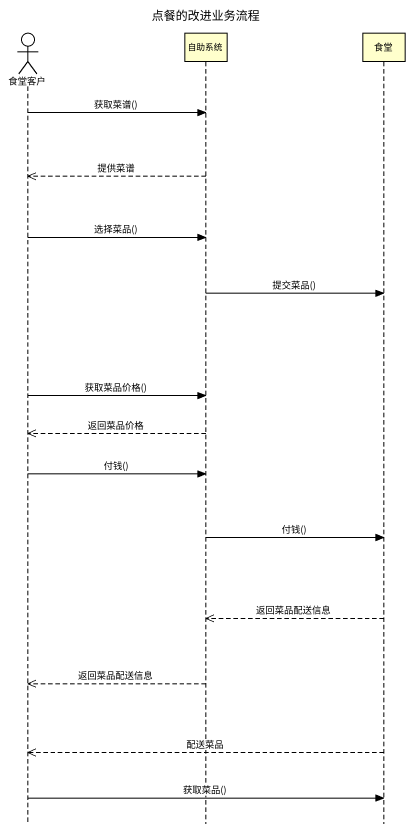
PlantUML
@startuml
title 点餐的改进业务流程
hide footbox
actor 食堂客户
participant 自助系统
participant 食堂

食堂客户 -> 自助系统 : 获取菜谱()
自助系统 -->> 食堂客户 : 提供菜谱
食堂客户 -> 自助系统 : 选择菜品()
自助系统 -> 食堂 : 提交菜品()
食堂客户 -> 自助系统 : 获取菜品价格()
自助系统 -->> 食堂客户 : 返回菜品价格
食堂客户 -> 自助系统 : 付钱()
自助系统 -> 食堂 : 付钱()
食堂 -->> 自助系统 : 返回菜品配送信息
自助系统 -->> 食堂客户 : 返回菜品配送信息
食堂 -->> 食堂客户 : 配送菜品
食堂客户 -> 食堂 : 获取菜品()
@enduml
